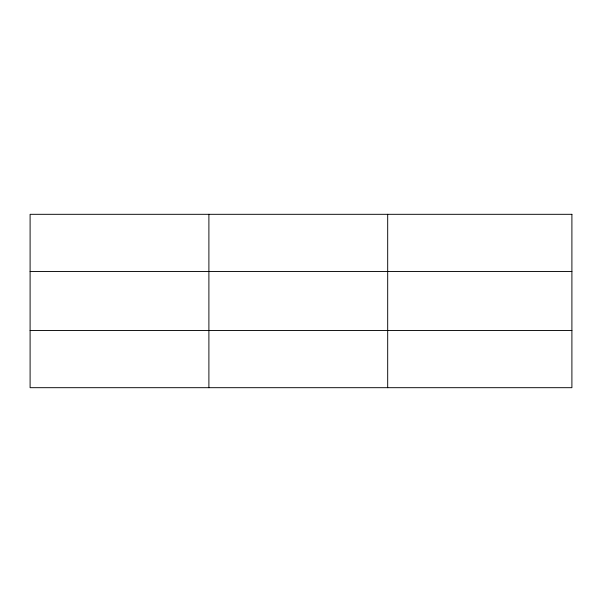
<?xml version="1.0" encoding="UTF-8"?>
<svg xmlns="http://www.w3.org/2000/svg" width="602" height="602" viewBox="0 0 602 602"><rect width="100%" height="100%" fill="white"/><g stroke="black" fill="none" stroke-linecap="round" stroke-linejoin="round"><path stroke-width="0.9" d="M30.1 271.525L571.9 271.525M30.1 330.475L571.9 330.475M387.688 214.312L387.688 387.688M208.894 214.312L208.894 387.688M571.9 214.312L30.1 214.312L30.1 387.688L571.9 387.688L571.9 214.312"/></g></svg>
